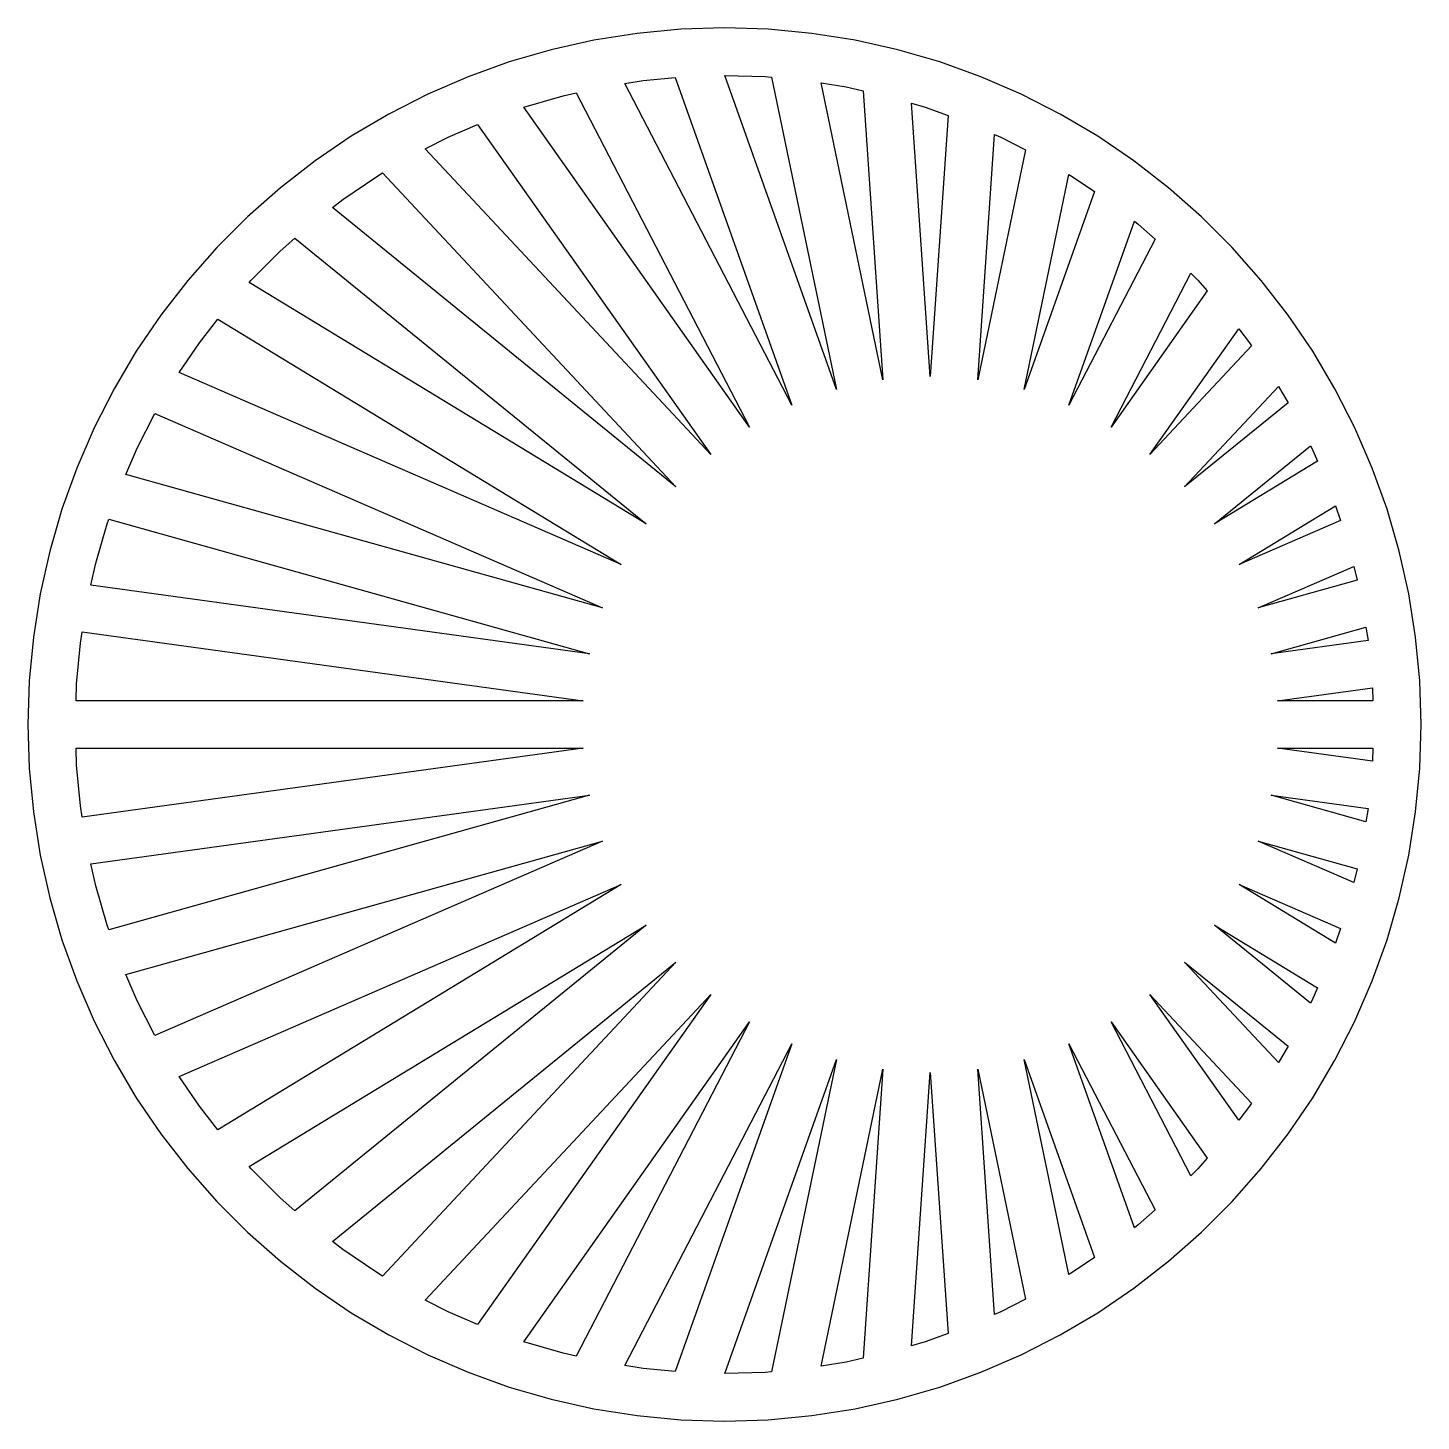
# Model space of a CAD drawing. Header units: metres. Extents: x -44 to 44, y -44 to 44.
import ezdxf

# ---------------------------------------------------------------- set-up
doc = ezdxf.new("R2010")
doc.units = ezdxf.units.M

msp = doc.modelspace()

# ---------------------------------------------------------------- linework, layer by layer
for p, q in [((0, 44), (-2.76277, 43.9132)), ((2.76277, 43.9132), (0, 44)), ((-8.24477, 43.2206), (-10.9424, 42.6176)), ((-5.51465, 43.653), (-8.24477, 43.2206)), ((-2.76277, 43.9132), (-5.51465, 43.653)), ((5.51465, 43.653), (2.76277, 43.9132)), ((8.24477, 43.2206), (5.51465, 43.653)), ((10.9424, 42.6176), (8.24477, 43.2206)), ((-10.9424, 42.6176), (-13.5967, 41.8465)), ((13.5967, 41.8465), (10.9424, 42.6176)), ((-13.5967, 41.8465), (-16.1975, 40.9102)), ((16.1975, 40.9102), (13.5967, 41.8465)), ((-16.1975, 40.9102), (-18.7343, 39.8124)), ((-6.29283, 40.4939), (-5.13866, 40.6767)), ((4.24297, 20.1607), (-6.29283, 40.4939)), ((-5.13866, 40.6767), (-3.11636, 40.8679)), ((-3.11636, 40.8679), (4.24297, 20.1607)), ((0.02074, 40.9993), (2.5744, 40.9191)), ((7.06973, 21.1654), (0.02074, 40.9993)), ((2.5744, 40.9191), (2.9727, 40.8814)), ((2.9727, 40.8814), (7.06973, 21.1654)), ((6.11134, 40.5226), (7.68263, 40.2738)), ((10.007, 21.7758), (6.11134, 40.5226)), ((18.7343, 39.8124), (16.1975, 40.9102)), ((-18.7343, 39.8124), (-21.1972, 38.5575)), ((-12.6697, 38.9933), (-10.1963, 39.7119)), ((-10.1963, 39.7119), (-9.36298, 39.8982)), ((-9.36298, 39.8982), (1.5793, 18.7805)), ((7.68263, 40.2738), (8.75813, 40.0334)), ((8.75813, 40.0334), (10.007, 21.7758)), ((21.1972, 38.5575), (18.7343, 39.8124)), ((-12.6846, 38.9879), (-12.6697, 38.9933)), ((1.5793, 18.7805), (-12.6846, 38.9879)), ((11.8194, 39.2403), (12.6697, 38.9933)), ((13, 21.9805), (11.8194, 39.2403)), ((12.6697, 38.9933), (14.1278, 38.4684)), ((-21.1972, 38.5575), (-23.5764, 37.1504)), ((-17.4569, 37.0979), (-15.5922, 37.9048)), ((-15.5922, 37.9048), (-0.87163, 17.0505)), ((14.1278, 38.4684), (13, 21.9805)), ((23.5764, 37.1504), (21.1972, 38.5575)), ((-23.5764, 37.1504), (-25.8625, 35.5967)), ((-18.9053, 36.3599), (-17.4569, 37.0979)), ((15.993, 21.7758), (17.053, 37.2727)), ((17.053, 37.2727), (17.4569, 37.0979)), ((17.4569, 37.0979), (19.0123, 36.3054)), ((25.8625, 35.5967), (23.5764, 37.1504)), ((-0.87163, 17.0505), (-18.9053, 36.3599)), ((19.0123, 36.3054), (15.993, 21.7758)), ((-25.8625, 35.5967), (-28.0466, 33.9026)), ((28.0466, 33.9026), (25.8625, 35.5967)), ((-24.0992, 33.1697), (-21.9689, 34.6174)), ((-21.9689, 34.6174), (-21.5914, 34.8407)), ((-21.5914, 34.8407), (-3.06416, 15.0029)), ((18.9303, 21.1654), (21.7523, 34.7455)), ((21.7523, 34.7455), (21.9689, 34.6174)), ((21.9689, 34.6174), (23.3722, 33.6638)), ((-28.0466, 33.9026), (-30.1201, 32.0746)), ((23.3722, 33.6638), (18.9303, 21.1654)), ((30.1201, 32.0746), (28.0466, 33.9026)), ((-24.7621, 32.6555), (-24.0992, 33.1697)), ((-3.06416, 15.0029), (-24.7621, 32.6555)), ((-30.1201, 32.0746), (-32.0746, 30.1201)), ((21.757, 20.1607), (25.8874, 31.7826)), ((25.8874, 31.7826), (26.1344, 31.591)), ((32.0746, 30.1201), (30.1201, 32.0746)), ((26.1344, 31.591), (27.1952, 30.6558)), ((-32.0746, 30.1201), (-33.9026, 28.0466)), ((-28.0664, 29.8877), (-27.1293, 30.7139)), ((-27.1293, 30.7139), (-4.95741, 12.6757)), ((27.1952, 30.6558), (21.757, 20.1607)), ((33.9026, 28.0466), (32.0746, 30.1201)), ((-29.8877, 28.0664), (-28.0664, 29.8877)), ((24.4207, 18.7805), (29.456, 28.4982)), ((29.456, 28.4982), (29.8877, 28.0664)), ((-33.9026, 28.0466), (-35.5967, 25.8625)), ((-30.0199, 27.9165), (-29.8877, 28.0664)), ((-4.95741, 12.6757), (-30.0199, 27.9165)), ((30.4918, 27.3813), (24.4207, 18.7805)), ((29.8877, 28.0664), (30.4918, 27.3813)), ((35.5967, 25.8625), (33.9026, 28.0466)), ((-35.5967, 25.8625), (-37.1504, 23.5764)), ((-33.1697, 24.0992), (-31.9987, 25.6087)), ((-31.9987, 25.6087), (-6.51613, 10.1124)), ((37.1504, 23.5764), (35.5967, 25.8625)), ((26.8716, 17.0505), (32.4772, 24.9919)), ((32.4772, 24.9919), (33.1697, 24.0992)), ((-34.434, 22.2389), (-33.1697, 24.0992)), ((33.2897, 23.9226), (26.8716, 17.0505)), ((33.1697, 24.0992), (33.2897, 23.9226)), ((-37.1504, 23.5764), (-38.5575, 21.1972)), ((38.5575, 21.1972), (37.1504, 23.5764)), ((-6.51613, 10.1124), (-34.434, 22.2389)), ((-38.5575, 21.1972), (-39.8124, 18.7343)), ((29.0642, 15.0029), (34.9867, 21.3444)), ((34.9867, 21.3444), (35.5949, 20.3161)), ((39.8124, 18.7343), (38.5575, 21.1972)), ((35.5949, 20.3161), (29.0642, 15.0029)), ((-37.0979, 17.4569), (-35.9847, 19.6417)), ((-35.9847, 19.6417), (-7.71132, 7.36079)), ((-39.8124, 18.7343), (-40.9102, 16.1975)), ((40.9102, 16.1975), (39.8124, 18.7343)), ((30.9574, 12.6757), (37.0207, 17.6085)), ((37.0207, 17.6085), (37.0979, 17.4569)), ((-37.8167, 15.7959), (-37.0979, 17.4569)), ((37.0979, 17.4569), (37.4566, 16.628)), ((-40.9102, 16.1975), (-41.8465, 13.5967)), ((37.4566, 16.628), (30.9574, 12.6757)), ((41.8465, 13.5967), (40.9102, 16.1975)), ((-7.71132, 7.36079), (-37.8167, 15.7959)), ((-41.8465, 13.5967), (-42.6176, 10.9424)), ((32.5161, 10.1124), (38.5852, 13.8032)), ((38.5852, 13.8032), (38.9136, 12.8912)), ((42.6176, 10.9424), (41.8465, 13.5967)), ((-39.7119, 10.1963), (-38.9933, 12.6697)), ((-38.9933, 12.6697), (-38.882, 12.9789)), ((-38.882, 12.9789), (-8.52072, 4.47206)), ((38.9136, 12.8912), (32.5161, 10.1124)), ((-42.6176, 10.9424), (-43.2206, 8.24477)), ((43.2206, 8.24477), (42.6176, 10.9424)), ((-40.0236, 8.80203), (-39.7119, 10.1963)), ((33.7113, 7.36079), (39.7586, 9.98749)), ((39.7586, 9.98749), (39.9547, 9.11011)), ((-8.52072, 4.47206), (-40.0236, 8.80203)), ((39.9547, 9.11011), (33.7113, 7.36079)), ((-43.2206, 8.24477), (-43.653, 5.51465)), ((43.653, 5.51465), (43.2206, 8.24477)), ((-43.653, 5.51465), (-43.9132, 2.76277)), ((-40.6767, 5.13866), (-40.5643, 5.84814)), ((-40.5643, 5.84814), (-8.92924, 1.5)), ((34.5207, 4.47206), (40.5162, 6.15192)), ((40.6489, 5.31435), (34.5207, 4.47206)), ((40.5162, 6.15192), (40.6489, 5.31435)), ((43.9132, 2.76277), (43.653, 5.51465)), ((-40.9191, 2.5744), (-40.6767, 5.13866)), ((-43.9132, 2.76277), (-44, 0)), ((44, 0), (43.9132, 2.76277)), ((-40.9529, 1.5), (-40.9191, 2.5744)), ((34.9292, 1.5), (40.9269, 2.32436)), ((40.9269, 2.32436), (40.9529, 1.5)), ((-8.92924, 1.5), (-40.9529, 1.5)), ((40.9529, 1.5), (34.9292, 1.5)), ((-44, 0), (-43.9132, -2.76277)), ((43.9132, -2.76277), (44, 0)), ((-40.9191, -2.5744), (-40.9529, -1.5)), ((-40.9529, -1.5), (-8.92924, -1.5)), ((-8.92924, -1.5), (-40.5643, -5.84814)), ((40.9269, -2.32436), (34.9292, -1.5)), ((34.9292, -1.5), (40.9529, -1.5)), ((40.9529, -1.5), (40.9269, -2.32436)), ((-40.6767, -5.13866), (-40.9191, -2.5744)), ((-43.9132, -2.76277), (-43.653, -5.51465)), ((43.653, -5.51465), (43.9132, -2.76277)), ((-40.5643, -5.84814), (-40.6767, -5.13866)), ((-40.0236, -8.80203), (-8.52072, -4.47206)), ((-8.52072, -4.47206), (-38.882, -12.9789)), ((34.5207, -4.47206), (40.6489, -5.31435)), ((40.5162, -6.15192), (34.5207, -4.47206)), ((-43.653, -5.51465), (-43.2206, -8.24477)), ((40.6489, -5.31435), (40.5162, -6.15192)), ((43.2206, -8.24477), (43.653, -5.51465)), ((-37.8167, -15.7959), (-7.71132, -7.36079)), ((-7.71132, -7.36079), (-35.9847, -19.6417)), ((33.7113, -7.36079), (39.9547, -9.11011)), ((39.7586, -9.98749), (33.7113, -7.36079)), ((-43.2206, -8.24477), (-42.6176, -10.9424)), ((42.6176, -10.9424), (43.2206, -8.24477)), ((-39.7119, -10.1963), (-40.0236, -8.80203)), ((39.9547, -9.11011), (39.7586, -9.98749)), ((-38.9933, -12.6697), (-39.7119, -10.1963)), ((-34.434, -22.2389), (-6.51613, -10.1124)), ((-6.51613, -10.1124), (-31.9987, -25.6087)), ((32.5161, -10.1124), (38.9136, -12.8912)), ((38.5852, -13.8032), (32.5161, -10.1124)), ((-42.6176, -10.9424), (-41.8465, -13.5967)), ((41.8465, -13.5967), (42.6176, -10.9424)), ((-38.882, -12.9789), (-38.9933, -12.6697)), ((-30.0199, -27.9165), (-4.95741, -12.6757)), ((-4.95741, -12.6757), (-27.1293, -30.7139)), ((30.9574, -12.6757), (37.4566, -16.628)), ((37.0207, -17.6085), (30.9574, -12.6757)), ((38.9136, -12.8912), (38.5852, -13.8032)), ((-41.8465, -13.5967), (-40.9102, -16.1975)), ((40.9102, -16.1975), (41.8465, -13.5967)), ((-37.0979, -17.4569), (-37.8167, -15.7959)), ((-24.7621, -32.6555), (-3.06416, -15.0029)), ((-3.06416, -15.0029), (-21.5914, -34.8407)), ((29.0642, -15.0029), (35.5949, -20.3161)), ((34.9867, -21.3444), (29.0642, -15.0029)), ((-40.9102, -16.1975), (-39.8124, -18.7343)), ((37.4566, -16.628), (37.0979, -17.4569)), ((39.8124, -18.7343), (40.9102, -16.1975)), ((-35.9847, -19.6417), (-37.0979, -17.4569)), ((-18.9053, -36.3599), (-0.87163, -17.0505)), ((-0.87163, -17.0505), (-15.5922, -37.9048)), ((26.8716, -17.0505), (33.2897, -23.9226)), ((32.4772, -24.9919), (26.8716, -17.0505)), ((37.0979, -17.4569), (37.0207, -17.6085)), ((-39.8124, -18.7343), (-38.5575, -21.1972)), ((-12.6846, -38.9879), (1.5793, -18.7805)), ((1.5793, -18.7805), (-9.36298, -39.8982)), ((24.4207, -18.7805), (30.4918, -27.3813)), ((29.456, -28.4982), (24.4207, -18.7805)), ((38.5575, -21.1972), (39.8124, -18.7343)), ((-6.29283, -40.4939), (4.24297, -20.1607)), ((4.24297, -20.1607), (-3.11636, -40.8679)), ((21.757, -20.1607), (27.1952, -30.6558)), ((25.8874, -31.7826), (21.757, -20.1607)), ((35.5949, -20.3161), (34.9867, -21.3444)), ((-38.5575, -21.1972), (-37.1504, -23.5764)), ((0.02074, -40.9993), (7.06973, -21.1654)), ((7.06973, -21.1654), (2.9727, -40.8814)), ((6.11134, -40.5226), (10.007, -21.7758)), ((10.007, -21.7758), (8.75813, -40.0334)), ((11.8194, -39.2403), (13, -21.9805)), ((13, -21.9805), (14.1278, -38.4684)), ((15.993, -21.7758), (19.0123, -36.3054)), ((17.053, -37.2727), (15.993, -21.7758)), ((18.9303, -21.1654), (23.3722, -33.6638)), ((21.7523, -34.7455), (18.9303, -21.1654)), ((37.1504, -23.5764), (38.5575, -21.1972)), ((-33.1697, -24.0992), (-34.434, -22.2389)), ((-37.1504, -23.5764), (-35.5967, -25.8625)), ((35.5967, -25.8625), (37.1504, -23.5764)), ((-31.9987, -25.6087), (-33.1697, -24.0992)), ((33.1697, -24.0992), (32.4772, -24.9919)), ((33.2897, -23.9226), (33.1697, -24.0992)), ((-35.5967, -25.8625), (-33.9026, -28.0466)), ((33.9026, -28.0466), (35.5967, -25.8625)), ((-33.9026, -28.0466), (-32.0746, -30.1201)), ((-29.8877, -28.0664), (-30.0199, -27.9165)), ((-28.0664, -29.8877), (-29.8877, -28.0664)), ((29.8877, -28.0664), (29.456, -28.4982)), ((30.4918, -27.3813), (29.8877, -28.0664)), ((32.0746, -30.1201), (33.9026, -28.0466)), ((-27.1293, -30.7139), (-28.0664, -29.8877)), ((-32.0746, -30.1201), (-30.1201, -32.0746)), ((27.1952, -30.6558), (26.1344, -31.591)), ((30.1201, -32.0746), (32.0746, -30.1201)), ((26.1344, -31.591), (25.8874, -31.7826)), ((-30.1201, -32.0746), (-28.0466, -33.9026)), ((28.0466, -33.9026), (30.1201, -32.0746)), ((-24.0992, -33.1697), (-24.7621, -32.6555)), ((-21.9689, -34.6174), (-24.0992, -33.1697)), ((-28.0466, -33.9026), (-25.8625, -35.5967)), ((23.3722, -33.6638), (21.9689, -34.6174)), ((25.8625, -35.5967), (28.0466, -33.9026)), ((-21.5914, -34.8407), (-21.9689, -34.6174)), ((21.9689, -34.6174), (21.7523, -34.7455)), ((-25.8625, -35.5967), (-23.5764, -37.1504)), ((23.5764, -37.1504), (25.8625, -35.5967)), ((-17.4569, -37.0979), (-18.9053, -36.3599)), ((19.0123, -36.3054), (17.4569, -37.0979)), ((-23.5764, -37.1504), (-21.1972, -38.5575)), ((-15.5922, -37.9048), (-17.4569, -37.0979)), ((17.4569, -37.0979), (17.053, -37.2727)), ((21.1972, -38.5575), (23.5764, -37.1504)), ((-21.1972, -38.5575), (-18.7343, -39.8124)), ((14.1278, -38.4684), (12.6697, -38.9933)), ((18.7343, -39.8124), (21.1972, -38.5575)), ((-12.6697, -38.9933), (-12.6846, -38.9879)), ((-10.1963, -39.7119), (-12.6697, -38.9933)), ((12.6697, -38.9933), (11.8194, -39.2403)), ((-18.7343, -39.8124), (-16.1975, -40.9102)), ((-9.36298, -39.8982), (-10.1963, -39.7119)), ((7.68263, -40.2738), (6.11134, -40.5226)), ((8.75813, -40.0334), (7.68263, -40.2738)), ((16.1975, -40.9102), (18.7343, -39.8124)), ((-16.1975, -40.9102), (-13.5967, -41.8465)), ((-5.13866, -40.6767), (-6.29283, -40.4939)), ((-3.11636, -40.8679), (-5.13866, -40.6767)), ((2.5744, -40.9191), (0.02074, -40.9993)), ((2.9727, -40.8814), (2.5744, -40.9191)), ((13.5967, -41.8465), (16.1975, -40.9102)), ((-13.5967, -41.8465), (-10.9424, -42.6176)), ((10.9424, -42.6176), (13.5967, -41.8465)), ((-10.9424, -42.6176), (-8.24477, -43.2206)), ((8.24477, -43.2206), (10.9424, -42.6176)), ((-8.24477, -43.2206), (-5.51465, -43.653)), ((-5.51465, -43.653), (-2.76277, -43.9132)), ((-2.76277, -43.9132), (0, -44)), ((0, -44), (2.76277, -43.9132)), ((2.76277, -43.9132), (5.51465, -43.653)), ((5.51465, -43.653), (8.24477, -43.2206))]:
    msp.add_line(p, q)

doc.saveas('drawing.dxf')
